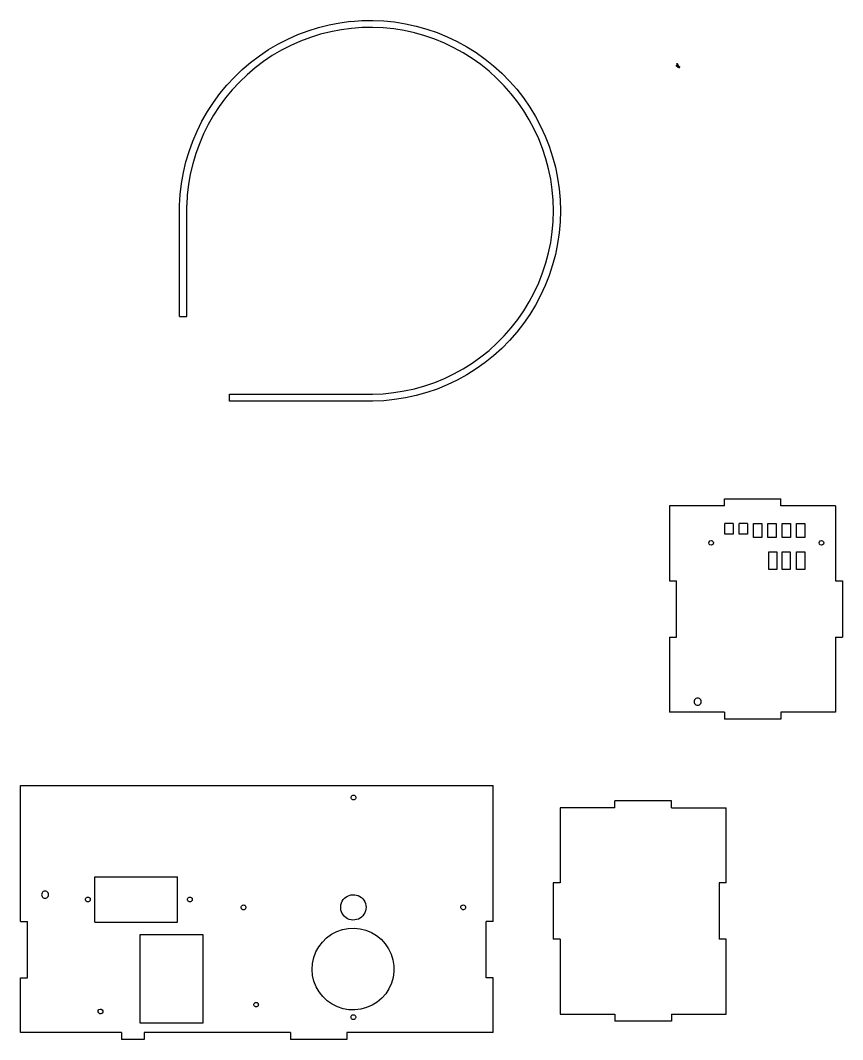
# Model space of a CAD drawing. Extents: x -496 to 930, y -567 to 239.
# Drawn here: x -496 to 125, y -567 to 203 of the extents above; entities that cross this region are included whole.
import ezdxf

# ---------------------------------------------------------------- set-up
doc = ezdxf.new("R2010")
doc.units = 0

msp = doc.modelspace()

# ---------------------------------------------------------------- linework, layer by layer
at = {"layer": 'Layer 1'}
for p, q in [((-262.859, 199.805), (-254.70543, 201.35064)), ((-254.705, 201.351), (-246.47593, 202.42433)), ((-246.476, 202.424), (-238.19876, 203.02145)), ((-238.199, 203.022), (-229.90108, 203.141589)), ((-229.901, 203.141), (-221.60998, 202.782333)), ((-221.61, 202.782), (-213.35341, 201.946264)), ((-213.353, 201.947), (-205.15828, 200.63697)), ((-205.159, 200.637), (-197.05336, 198.85704)), ((-286.597, 192.393), (-278.831, 195.31858)), ((-278.831, 195.319), (-270.90935, 197.7923)), ((-269.467, 192.655), (-277.0951, 190.27335)), ((-270.91, 197.792), (-262.85902, 199.80481)), ((-261.714, 194.594), (-269.46664, 192.65577)), ((-253.863, 196.082), (-261.71443, 194.59364)), ((-245.939, 197.116), (-253.86314, 196.08245)), ((-237.968, 197.691), (-245.93852, 197.11569)), ((-229.978, 197.806), (-237.96843, 197.690842)), ((-221.994, 197.461), (-229.97779, 197.806377)), ((-214.043, 196.656), (-221.99363, 197.460766)), ((-206.152, 195.394), (-214.04306, 196.65548)), ((-198.347, 193.68), (-206.15228, 195.39401)), ((-190.654, 191.52), (-198.34757, 193.68084)), ((-197.053, 198.857), (-189.06337, 196.61301)), ((-189.063, 196.613), (-181.21592, 193.91244)), ((-181.216, 193.912), (-173.53754, 190.76384)), ((-308.707, 181.008), (-301.56024, 185.22624)), ((-301.56, 185.226), (-294.1821, 189.0255)), ((-294.182, 189.025), (-286.59745, 192.39313)), ((-284.573, 187.457), (-291.87648, 184.21368)), ((-277.095, 190.274), (-284.57323, 187.45683)), ((-183.097, 188.919), (-190.6533, 191.51949)), ((-175.703, 185.888), (-183.09693, 188.9195)), ((-168.496, 182.435), (-175.703, 185.88745)), ((-173.538, 190.764), (-166.05366, 187.1787)), ((-166.054, 187.179), (-158.78865, 183.16846)), ((-315.599, 176.385), (-308.70714, 181.00798)), ((-298.981, 180.555), (-305.86293, 176.49307)), ((-291.877, 184.213), (-298.98152, 180.5543)), ((-161.5, 178.573), (-168.49613, 182.43492)), ((-154.738, 174.315), (-161.50001, 178.57357)), ((-158.788, 183.168), (-151.76577, 178.74555)), ((-151.766, 178.746), (-145.01022, 173.92633)), ((-328.527, 165.987), (-322.21268, 171.37208)), ((-322.213, 171.372), (-315.59893, 176.38435)), ((-312.5, 172.041), (-318.86899, 167.21439)), ((-305.863, 176.493), (-312.49948, 172.04133)), ((-148.233, 169.674), (-154.73844, 174.31507)), ((-142.006, 164.665), (-148.23325, 169.67315)), ((-145.01, 173.926), (-138.54311, 168.72513)), ((0.846666, 170.18), (-0.846666, 168.486)), ((0, 170.744), (0, 167.922)), ((-334.521, 160.247), (-328.52739, 165.98691)), ((-324.949, 162.029), (-330.7205, 156.50179)), ((-318.869, 167.214), (-324.94933, 162.02847)), ((-136.077, 159.307), (-142.006, 164.665)), ((-138.543, 168.725), (-132.38649, 163.16019)), ((-132.387, 163.16), (-126.56131, 157.24975)), ((1.12889, 169.333), (0, 168.20411)), ((1.69333, 168.769), (0.56444, 167.64011)), ((2.25778, 168.204), (1.12889, 167.07511)), ((-345.467, 147.78), (-340.173, 154.172)), ((-340.173, 154.172), (-334.52007, 160.24768)), ((-330.721, 156.502), (-336.16447, 150.65146)), ((-130.467, 153.616), (-136.07681, 159.30724)), ((-126.561, 157.25), (-121.08549, 151.01394)), ((-350.384, 141.095), (-345.46747, 147.78062)), ((-336.164, 150.651), (-341.26138, 144.49657)), ((-125.195, 147.611), (-130.46761, 153.61598)), ((-120.277, 141.312), (-125.195, 147.611)), ((-121.086, 151.014), (-115.97886, 144.47284)), ((-354.907, 134.137), (-350.38383, 141.09477)), ((-341.261, 144.497), (-345.99533, 138.05912)), ((-115.73, 134.74), (-120.277, 141.312)), ((-115.978, 144.473), (-111.25619, 137.64847)), ((-359.022, 126.93), (-354.90718, 134.1368)), ((-350.351, 131.359), (-354.31334, 124.41925)), ((-345.996, 138.059), (-350.35156, 131.35906)), ((-111.569, 127.918), (-115.72968, 134.74068)), ((-111.257, 137.648), (-106.93621, 130.56277)), ((-362.714, 119.498), (-359.02121, 126.92989)), ((-354.314, 124.419), (-357.86994, 117.2625)), ((-107.809, 120.867), (-111.5697, 127.91805)), ((-106.936, 130.563), (-103.03058, 123.24061)), ((-365.973, 111.866), (-362.71452, 119.4983)), ((-357.87, 117.263), (-361.00774, 109.91352)), ((-104.46, 113.611), (-107.80823, 120.867)), ((-103.03, 123.241), (-99.55292, 115.70577)), ((-99.5533, 115.706), (-96.51611, 107.98297)), ((-368.786, 104.059), (-365.97264, 111.86635)), ((-361.007, 109.913), (-363.71611, 102.39496)), ((-101.536, 106.174), (-104.46, 113.611)), ((-96.5161, 107.982), (-93.9289, 100.09682)), ((-371.145, 96.1021), (-368.7861, 104.05856)), ((-363.717, 102.395), (-365.98849, 94.73337)), ((-99.0444, 98.5807), (-101.53573, 106.17369)), ((-373.042, 88.0229), (-371.14541, 96.10205)), ((-365.988, 94.7335), (-367.81429, 86.95373)), ((-96.9947, 90.8568), (-99.04444, 98.58071)), ((-93.9289, 100.097), (-91.80028, 92.07586)), ((-374.47, 79.8479), (-373.04204, 88.0229)), ((-367.814, 86.9537), (-369.18907, 79.08164)), ((-95.3933, 83.0276), (-96.99465, 90.85677)), ((-91.8003, 92.0762), (-90.13733, 83.94575)), ((-375.424, 71.6042), (-374.469356, 79.84789)), ((-369.189, 79.0817), (-370.108253, 71.14349)), ((-94.2457, 75.1192), (-95.39334, 83.02762)), ((-90.1374, 83.9457), (-88.9456, 75.73295)), ((-375.902, 63.3189), (-375.423859, 71.60424)), ((-370.109, 71.1435), (-370.569417, 63.31892)), ((-93.5553, 67.1552), (-94.245635, 75.11922)), ((-88.9456, 75.7329), (-88.228821, 67.46382)), ((-375.9, -20.8009), (-375.902822, 63.3189)), ((-370.566, -20.799), (-370.569104, 63.3189)), ((-93.3233, 59.24), (-93.555391, 67.15512)), ((-88.2288, 67.4639), (-87.987698, 59.24139)), ((-93.5556, 51.1819), (-93.323283, 59.24004)), ((-87.9877, 59.2414), (-88.228915, 50.87455)), ((-94.2457, 43.2205), (-93.555591, 51.18191)), ((-88.2289, 50.8745), (-88.945566, 42.60673)), ((-95.3933, 35.3121), (-94.24566, 43.22052)), ((-88.9456, 42.6067), (-90.1374, 34.39394)), ((-96.9947, 27.4829), (-95.39335, 35.31207)), ((-90.1374, 34.394), (-91.80037, 26.26355)), ((-99.0444, 19.759), (-96.99466, 27.48291)), ((-91.8003, 26.2635), (-93.92892, 18.24236)), ((-101.536, 12.166), (-99.04467, 19.75899)), ((-93.9289, 18.2424), (-96.5161, 10.35722)), ((-104.46, 4.72916), (-101.53536, 12.16601)), ((-96.5161, 10.3572), (-99.55329, 2.63417)), ((-107.809, -2.52684), (-104.46077, 4.72916)), ((-99.5533, 2.63418), (-103.03038, -4.90105)), ((-111.569, -9.57789), (-107.8083, -2.52684)), ((-103.03, -4.90105), (-106.93542, -12.22344)), ((-115.73, -16.4006), (-111.56932, -9.57792)), ((-106.936, -12.2234), (-111.25679, -19.30863)), ((-375.9, -20.8009), (-370.56606, -20.798924)), ((-125.195, -29.271), (-120.27711, -22.97223)), ((-120.277, -22.9722), (-115.73016, -16.40056)), ((-111.257, -19.3087), (-115.97881, -26.13323)), ((-130.467, -35.276), (-125.19439, -29.27102)), ((-115.978, -26.1332), (-121.08514, -32.67436)), ((-136.077, -40.9672), (-130.46719, -35.27596)), ((-121.086, -32.6744), (-126.56151, -38.91046)), ((-142.006, -46.3258), (-136.07762, -40.9672)), ((-132.387, -44.8207), (-138.54351, -50.38551)), ((-126.561, -38.9104), (-132.38669, -44.82065)), ((-154.738, -55.975), (-148.23256, -51.33393)), ((-148.233, -51.334), (-142.00575, -46.32585)), ((-138.543, -50.3855), (-145.01, -55.5864)), ((-168.496, -64.0955), (-161.49987, -60.23358)), ((-161.5, -60.2336), (-154.73799, -55.97503)), ((-151.766, -60.406), (-158.78823, -64.82845)), ((-145.01, -55.5864), (-151.76578, -60.40606)), ((-183.097, -70.5795), (-175.70307, -67.548)), ((-175.703, -67.548), (-168.496, -64.09555)), ((-166.054, -68.839), (-173.53834, -72.4243)), ((-158.788, -64.8285), (-166.05335, -68.83904)), ((-214.043, -78.3163), (-206.15194, -77.05482)), ((-206.152, -77.0548), (-198.34672, -75.3408)), ((-198.347, -75.3408), (-190.65343, -73.17996)), ((-190.654, -73.18), (-183.0977, -70.57951)), ((-181.216, -75.5725), (-189.06308, -78.27306)), ((-173.538, -72.4243), (-181.21646, -75.57246)), ((-338.25, -79.4701), (-230.055, -79.469818)), ((-338.25, -84.8034), (-338.25, -79.4701)), ((-230.055, -79.4697), (-221.99437, -79.120998)), ((-221.61, -84.4427), (-229.93944, -84.80303)), ((-221.994, -79.121), (-214.04337, -78.316233)), ((-213.353, -83.607), (-221.60959, -84.442736)), ((-205.159, -82.297), (-213.35372, -83.60702)), ((-197.053, -80.517), (-205.15864, -82.29697)), ((-189.063, -78.273), (-197.05263, -80.51699)), ((-229.939, -84.8031), (-338.249, -84.803382)), ((35.8781, -158.605), (78.5447, -158.605)), ((35.8781, -163.939), (35.8781, -158.605)), ((78.5447, -163.939), (78.5447, -158.605)), ((35.8781, -163.939), (-5.5231, -163.939)), ((-5.5231, -163.939), (-5.5231, -220.605)), ((119.946, -163.939), (78.5447, -163.939)), ((119.946, -163.939), (119.946, -220.605)), ((79.6582, -187.781), (79.662603, -177.221)), ((79.6626, -177.221), (85.84926, -177.223822)), ((85.8492, -177.223), (85.844797, -187.783)), ((90.5021, -187.784), (90.5021, -177.224)), ((90.5021, -177.224), (96.6888, -177.224)), ((96.6888, -177.224), (96.6888, -187.784)), ((36.3603, -185.213), (36.361993, -177.245)), ((42.5487, -177.246), (36.362, -177.246)), ((42.5487, -177.246), (42.547007, -185.214)), ((47.1993, -185.213), (47.1993, -177.245)), ((53.386, -177.245), (47.1993, -177.245)), ((53.386, -177.245), (53.386, -185.213)), ((58.0367, -187.805), (58.0367, -177.245)), ((58.0367, -177.245), (64.2233, -177.245)), ((64.2233, -177.245), (64.2233, -187.805)), ((68.8718, -187.805), (68.874058, -177.245)), ((68.874, -177.245), (75.0606, -177.245)), ((75.0606, -177.246), (75.058342, -187.806)), ((24.2956, -192.791), (24.052659, -191.884334)), ((24.0527, -191.885), (24.295641, -190.978334)), ((24.2956, -190.978), (24.959325, -190.31427)), ((24.9593, -190.314), (25.865966, -190.071063)), ((25.866, -190.071), (26.772666, -190.313937)), ((26.7727, -190.314), (27.436425, -190.97773)), ((27.6793, -191.885), (27.43636, -192.791666)), ((27.4364, -190.978), (27.67934, -191.884666)), ((42.547, -185.214), (36.3603, -185.214)), ((53.386, -185.213), (47.1993, -185.213)), ((64.2233, -187.805), (58.0367, -187.805)), ((75.0584, -187.806), (68.8718, -187.806)), ((85.8448, -187.783), (79.65814, -187.780178)), ((96.6888, -187.784), (90.5021, -187.784)), ((107.466, -191.896), (107.70894, -190.989334)), ((107.709, -192.803), (107.46606, -191.896334)), ((107.709, -190.989), (108.372727, -190.32527)), ((108.373, -190.326), (109.279666, -190.083063)), ((109.279, -190.083), (110.185664, -190.325937)), ((110.186, -190.326), (110.849727, -190.98973)), ((110.85, -190.989), (111.09294, -191.895666)), ((111.093, -191.896), (110.85006, -192.802666)), ((24.9593, -193.455), (24.295575, -192.79127)), ((25.866, -193.698), (24.959334, -193.455063)), ((26.7727, -193.455), (25.866034, -193.697937)), ((27.4364, -192.791), (26.772675, -193.45473)), ((69.3995, -211.972), (69.402322, -198.724)), ((69.4023, -198.724), (75.589, -198.724)), ((75.589, -198.725), (75.586178, -211.973)), ((79.5126, -198.725), (85.6993, -198.725)), ((79.5126, -211.973), (79.5126, -198.725)), ((85.6993, -198.725), (85.6993, -211.973)), ((90.5021, -198.658), (96.6888, -198.658)), ((90.5021, -211.906), (90.5021, -198.658)), ((96.6888, -198.658), (96.6888, -211.906)), ((108.373, -193.466), (107.709273, -192.80227)), ((109.279, -193.709), (108.372334, -193.466063)), ((110.186, -193.466), (109.279336, -193.708937)), ((110.85, -192.803), (110.186273, -193.46673)), ((75.5862, -211.973), (69.3995, -211.973)), ((85.6993, -211.973), (79.5126, -211.973)), ((96.6888, -211.906), (90.5021, -211.906)), ((-5.5231, -220.605), (-0.18977, -220.604972)), ((-0.189772, -263.271), (-0.189772, -220.605)), ((119.946, -220.605), (125.279, -220.605)), ((125.279, -220.605), (125.279, -263.271)), ((-5.5231, -263.271), (-0.18977, -263.270972)), ((-5.5231, -263.271), (-5.5231, -319.938)), ((119.946, -263.271), (119.946, -319.938)), ((119.946, -263.271), (125.279, -263.271)), ((13.128, -311.248), (13.037136, -311.938202)), ((13.0372, -311.938), (13.128064, -312.628174)), ((13.3944, -310.604), (13.127999, -311.247156)), ((13.128, -312.628), (13.394401, -313.271156)), ((13.3944, -313.271), (13.818183, -313.82328)), ((13.8182, -310.052), (13.394417, -310.60428)), ((13.8182, -313.823), (14.370484, -314.246785)), ((14.3705, -309.628), (13.818216, -310.051785)), ((15.0136, -309.362), (14.370451, -309.628389)), ((14.3705, -314.247), (15.013649, -314.513389)), ((15.0136, -314.514), (15.703784, -314.604875)), ((15.7038, -309.271), (15.013616, -309.361875)), ((15.7038, -314.604), (16.393983, -314.513125)), ((16.394, -309.362), (15.703817, -309.271125)), ((16.394, -314.514), (17.037149, -314.247611)), ((17.0372, -309.628), (16.394051, -309.361611)), ((17.5894, -310.052), (17.037116, -309.628215)), ((17.0372, -314.247), (17.589484, -313.823215)), ((17.5894, -313.823), (18.013183, -313.27072)), ((18.0132, -310.604), (17.589417, -310.05172)), ((18.2796, -311.248), (18.013199, -310.604844)), ((18.0132, -313.271), (18.279601, -312.627844)), ((18.2796, -312.628), (18.370464, -311.937826)), ((18.3705, -311.938), (18.279636, -311.247798)), ((35.8781, -319.938), (-5.5231, -319.938)), ((35.8781, -319.938), (35.87812, -325.27135)), ((78.5447, -319.938), (78.54472, -325.27135)), ((119.946, -319.938), (78.5448, -319.938198)), ((78.5448, -325.271), (35.8782, -325.271282)), ((-496.282, -375.369), (-138.951, -375.369)), ((-496.282, -478.065), (-496.282, -375.369)), ((-138.951, -478.048), (-138.950994, -375.369)), ((-246.23, -384.922), (-246.291787, -384.452665)), ((-246.291, -384.452), (-246.229213, -383.982665)), ((-246.049, -385.359), (-246.230153, -384.921669)), ((-246.23, -383.983), (-246.048847, -383.545669)), ((-246.049, -383.546), (-245.760826, -383.170447)), ((-245.76, -383.17), (-245.384447, -382.881823)), ((-245.385, -382.882), (-244.94766, -382.700842)), ((-244.947, -382.701), (-244.477673, -382.639222)), ((-244.478, -382.639), (-244.008676, -382.700778)), ((-244.009, -382.701), (-243.571657, -382.882158)), ((-243.571, -382.882), (-243.195447, -383.170177)), ((-243.196, -383.17), (-242.907829, -383.545553)), ((-242.727, -384.922), (-242.908153, -385.359331)), ((-242.908, -383.546), (-242.726847, -383.983331)), ((-242.727, -383.983), (-242.665213, -384.452335)), ((-242.665, -384.452), (-242.726787, -384.921335)), ((-245.76, -385.735), (-246.048174, -385.359447)), ((-245.385, -386.023), (-245.760553, -385.734823)), ((-244.947, -386.204), (-245.38434, -386.022842)), ((-244.478, -386.266), (-244.947327, -386.204222)), ((-244.009, -386.204), (-244.478324, -386.265778)), ((-243.571, -386.023), (-244.008343, -386.204158)), ((-243.196, -385.735), (-243.571553, -386.023177)), ((-242.908, -385.359), (-243.196171, -385.734553)), ((-88.2077, -392.164), (-88.219469, -448.8303)), ((-46.8061, -392.181), (-88.2077, -392.163502)), ((-46.8061, -392.181), (-46.8061, -386.846)), ((-4.13944, -386.846), (-46.8061, -386.846)), ((-4.13944, -392.181), (-4.13944, -386.846)), ((-4.13944, -392.181), (37.29466, -392.189749)), ((37.2784, -448.856), (37.294628, -392.1897)), ((-440.101, -478.68), (-440.101, -444.476)), ((-440.101, -444.476), (-377.518, -444.476)), ((-377.518, -478.68), (-377.518, -444.476)), ((-93.531, -448.829), (-93.539862, -491.4956)), ((-88.2195, -448.83), (-93.531, -448.83)), ((31.9451, -448.855), (31.940669, -491.5216)), ((37.2784, -448.856), (31.9451, -448.856)), ((-480.282, -457.874), (-480.191153, -458.564174)), ((-480.191, -457.183), (-480.281847, -457.873202)), ((-479.925, -456.54), (-480.191418, -457.183127)), ((-480.191, -458.564), (-479.924582, -459.207156)), ((-479.925, -459.207), (-479.501215, -459.75928)), ((-479.501, -455.988), (-479.924785, -456.540308)), ((-478.949, -455.564), (-479.50128, -455.987756)), ((-479.501, -459.759), (-478.94872, -460.182785)), ((-478.949, -460.183), (-478.305844, -460.449389)), ((-478.305, -455.298), (-478.948156, -455.564418)), ((-477.615, -455.207), (-478.305174, -455.297847)), ((-478.305, -460.449), (-477.614826, -460.539875)), ((-476.925, -455.298), (-477.615174, -455.207153)), ((-477.615, -460.54), (-476.924826, -460.449125)), ((-476.282, -455.564), (-476.925156, -455.297582)), ((-476.925, -460.449), (-476.281844, -460.182611)), ((-475.73, -455.988), (-476.28228, -455.564244)), ((-476.282, -460.183), (-475.72972, -459.759215)), ((-475.73, -459.759), (-475.306215, -459.20672)), ((-475.306, -456.54), (-475.729785, -455.987692)), ((-475.306, -459.207), (-475.039582, -458.563844)), ((-475.039, -457.183), (-475.305418, -456.539873)), ((-474.949, -457.874), (-475.039847, -457.183798)), ((-475.039, -458.564), (-474.948153, -457.873826)), ((-447.034, -461.471), (-446.972222, -461.001693)), ((-446.972, -461.941), (-447.033778, -461.471665)), ((-446.791, -462.378), (-446.972158, -461.940669)), ((-446.972, -461.002), (-446.790842, -460.564641)), ((-446.791, -460.565), (-446.502823, -460.189447)), ((-446.503, -460.189), (-446.127447, -459.900851)), ((-446.128, -459.901), (-445.690669, -459.719842)), ((-445.69, -459.72), (-445.220665, -459.658193)), ((-445.221, -459.658), (-444.751665, -459.719807)), ((-444.752, -459.72), (-444.314669, -459.901158)), ((-444.314, -459.901), (-443.938447, -460.189149)), ((-443.939, -460.189), (-443.650823, -460.564553)), ((-443.469, -461.941), (-443.650158, -462.378331)), ((-443.65, -460.565), (-443.468842, -461.002359)), ((-443.408, -461.471), (-443.469778, -461.940335)), ((-443.469, -461.002), (-443.407222, -461.471307)), ((-369.868, -461.941), (-369.929778, -461.471665)), ((-369.929, -461.471), (-369.867222, -461.001693)), ((-369.868, -461.002), (-369.686842, -460.564641)), ((-369.686, -462.378), (-369.867158, -461.940669)), ((-369.686, -460.565), (-369.397823, -460.189447)), ((-369.398, -460.189), (-369.022447, -459.900851)), ((-369.023, -459.901), (-368.585669, -459.719842)), ((-368.585, -459.72), (-368.115665, -459.658193)), ((-368.116, -459.658), (-367.646665, -459.719807)), ((-367.647, -459.72), (-367.209669, -459.901158)), ((-367.209, -459.901), (-366.833447, -460.189149)), ((-366.834, -460.189), (-366.545823, -460.564553)), ((-366.365, -461.941), (-366.546158, -462.378331)), ((-366.546, -460.565), (-366.364842, -461.002359)), ((-366.365, -461.002), (-366.303222, -461.471307)), ((-366.303, -461.471), (-366.364778, -461.940335)), ((-252.971, -462.808), (-252.20328, -461.63548)), ((-252.204, -461.635), (-251.273737, -460.58674)), ((-251.274, -460.587), (-250.20102, -459.685357)), ((-250.201, -459.686), (-249.00818, -458.950219)), ((-249.008, -458.95), (-247.72076, -458.395688)), ((-247.72, -458.395), (-246.36577, -458.034066)), ((-246.366, -458.034), (-244.97365, -457.874065)), ((-244.974, -457.875), (-243.5732, -457.919506)), ((-243.573, -457.919), (-242.19361, -458.166988)), ((-242.194, -458.167), (-240.86541, -458.613193)), ((-240.865, -458.613), (-239.61554, -459.247858)), ((-239.616, -459.248), (-238.47229, -460.058034)), ((-238.472, -460.058), (-237.45842, -461.025937)), ((-237.458, -461.026), (-236.596153, -462.13118)), ((-236.596, -462.131), (-235.904254, -463.34992)), ((-446.503, -462.754), (-446.791177, -462.378447)), ((-446.128, -463.042), (-446.503553, -462.753823)), ((-445.69, -463.223), (-446.127331, -463.041842)), ((-445.221, -463.285), (-445.690335, -463.223222)), ((-444.752, -463.223), (-445.221335, -463.284778)), ((-444.314, -463.042), (-444.751331, -463.223158)), ((-443.939, -462.754), (-444.314553, -463.042177)), ((-443.65, -462.378), (-443.938177, -462.753553)), ((-369.398, -462.754), (-369.686177, -462.378447)), ((-369.023, -463.042), (-369.398553, -462.753823)), ((-368.585, -463.223), (-369.022331, -463.041842)), ((-368.116, -463.285), (-368.585335, -463.223222)), ((-367.647, -463.223), (-368.116335, -463.284778)), ((-367.209, -463.042), (-367.646331, -463.223158)), ((-366.834, -462.754), (-367.209553, -463.042177)), ((-366.546, -462.378), (-366.834177, -462.753553)), ((-329.34, -467.949), (-329.405278, -467.480145)), ((-329.405, -467.48), (-329.346721, -467.010241)), ((-329.347, -467.01), (-329.169115, -466.571314)), ((-329.155, -468.385), (-329.339404, -467.949023)), ((-329.169, -466.571), (-328.883617, -466.193302)), ((-328.864, -468.758), (-329.154971, -468.384592)), ((-328.883, -466.194), (-328.50962, -465.903057)), ((-328.487, -469.043), (-328.864698, -468.757645)), ((-328.51, -465.903), (-328.074023, -465.718596)), ((-328.048, -469.221), (-328.486658, -469.043115)), ((-328.074, -465.718), (-327.605145, -465.652694)), ((-327.578, -469.28), (-328.047787, -469.221693)), ((-327.605, -465.653), (-327.135213, -465.711307)), ((-327.109, -469.214), (-327.577855, -469.279278)), ((-327.135, -465.711), (-326.696314, -465.888885)), ((-326.673, -469.03), (-327.108977, -469.214432)), ((-326.697, -465.889), (-326.319331, -466.174355)), ((-326.3, -468.739), (-326.67338, -469.029943)), ((-326.319, -466.175), (-326.028029, -466.548408)), ((-326.015, -468.361), (-326.300383, -468.738698)), ((-326.028, -466.548), (-325.843596, -466.983977)), ((-325.837, -467.923), (-326.014885, -468.361686)), ((-325.844, -466.984), (-325.778722, -467.452855)), ((-325.778, -467.453), (-325.836279, -467.922759)), ((-254.155, -466.811), (-253.957555, -465.42348)), ((-254.148, -468.213), (-254.154689, -466.81149)), ((-253.938, -469.598), (-254.148676, -468.21243)), ((-253.958, -465.424), (-253.560634, -464.08)), ((-253.528, -470.939), (-253.93817, -469.59884)), ((-253.56, -464.08), (-252.97118, -462.80817)), ((-235.905, -463.35), (-235.398098, -464.6566)), ((-235.398, -464.657), (-235.086746, -466.02352)), ((-235.073, -468.819), (-235.371201, -470.1884)), ((-235.087, -466.023), (-234.978028, -467.42028)), ((-234.978, -467.421), (-235.073634, -468.81924)), ((-163.345, -467.282), (-163.235797, -466.821414)), ((-163.331, -467.755), (-163.344744, -467.281827)), ((-163.196, -468.209), (-163.331729, -467.755497)), ((-163.236, -466.821), (-163.011303, -466.404356)), ((-162.947, -468.612), (-163.195482, -468.209072)), ((-163.011, -466.405), (-162.686126, -466.060689)), ((-162.603, -468.936), (-162.947294, -468.611134)), ((-162.686, -466.06), (-162.283083, -465.811532)), ((-162.186, -469.161), (-162.602647, -468.936295)), ((-162.283, -465.812), (-161.8295, -465.676251)), ((-161.726, -469.27), (-162.186606, -469.160808)), ((-161.83, -465.676), (-161.356827, -465.662171)), ((-161.252, -469.257), (-161.725176, -469.270829)), ((-161.357, -465.662), (-160.896394, -465.771192)), ((-160.799, -469.121), (-161.2525, -469.256749)), ((-160.896, -465.772), (-160.47935, -465.996705)), ((-160.396, -468.872), (-160.798914, -469.120468)), ((-160.479, -465.996), (-160.134706, -466.320866)), ((-160.071, -468.528), (-160.395877, -468.872311)), ((-160.135, -466.321), (-159.88652, -466.723928)), ((-159.846, -468.111), (-160.070694, -468.527644)), ((-159.887, -466.724), (-159.751268, -467.177503)), ((-159.737, -467.651), (-159.846203, -468.111586)), ((-159.751, -467.178), (-159.737284, -467.651173)), ((-252.927, -472.205), (-253.527927, -470.93887)), ((-252.148, -473.37), (-252.926876, -472.20485)), ((-251.208, -474.409), (-252.148223, -473.36966)), ((-250.126, -475.3), (-251.20753, -474.408658)), ((-248.926, -476.025), (-250.12579, -475.300621)), ((-247.634, -476.567), (-248.92647, -476.025021)), ((-246.276, -476.915), (-247.63361, -476.566964)), ((-244.882, -477.061), (-246.27582, -476.914386)), ((-243.482, -477.004), (-244.88232, -477.061856)), ((-242.105, -476.742), (-243.48196, -477.00314)), ((-240.781, -476.284), (-242.10527, -476.742837)), ((-239.537, -475.637), (-240.78035, -476.283768)), ((-238.402, -474.816), (-239.53793, -475.636927)), ((-237.397, -473.838), (-238.4013, -474.815532)), ((-236.546, -472.725), (-237.397263, -473.83837)), ((-235.866, -471.5), (-236.546084, -472.72546)), ((-235.371, -470.188), (-235.865411, -471.4994)), ((-496.282, -478.065), (-490.949, -478.065)), ((-490.949, -520.731), (-490.949, -478.065)), ((-440.101, -478.68), (-377.518, -478.68)), ((-257.152, -485.725), (-252.89116, -484.22857)), ((-252.891, -484.229), (-248.45769, -483.3689)), ((-248.458, -483.369), (-243.9467, -483.163571)), ((-243.946, -483.163), (-239.45286, -483.616615)), ((-239.453, -483.617), (-235.0738, -484.71998)), ((-235.074, -484.72), (-230.90206, -486.44884)), ((-144.284, -520.714), (-144.284, -478.048)), ((-138.951, -478.048), (-144.284, -478.048)), ((-405.867, -488.192), (-405.867, -554.649)), ((-358.069, -488.192), (-405.867, -488.192)), ((-358.069, -554.649), (-358.069, -488.192)), ((-268.021, -493.65), (-264.7982, -490.48655)), ((-264.798, -490.487), (-261.14893, -487.82646)), ((-261.149, -487.826), (-257.15145, -485.72517)), ((-230.902, -486.449), (-227.02624, -488.76686)), ((-227.026, -488.767), (-223.52902, -491.62447)), ((-223.529, -491.624), (-220.48534, -494.9602)), ((-88.2283, -491.497), (-93.5399, -491.497)), ((-88.2283, -491.497), (-88.240069, -548.1633)), ((37.274, -491.523), (31.9406, -491.523)), ((37.2622, -548.189), (37.273969, -491.5227)), ((-272.924, -501.207), (-270.74924, -497.24915)), ((-270.749, -497.249), (-268.02115, -493.64999)), ((-220.486, -494.96), (-217.96053, -498.70379)), ((-217.96, -498.704), (-216.00654, -502.77562)), ((-275.441, -509.856), (-274.498692, -505.43942)), ((-274.499, -505.439), (-272.92368, -501.20671)), ((-216.007, -502.776), (-214.66719, -507.08863)), ((-214.667, -507.088), (-213.969395, -511.54976)), ((-275.731, -514.363), (-275.441793, -509.85631)), ((-275.36, -518.863), (-275.730055, -514.36221)), ((-213.929, -516.066), (-214.546406, -520.53956)), ((-213.969, -511.55), (-213.928467, -516.06581)), ((-496.282, -520.731), (-490.949, -520.731)), ((-496.282, -562.116), (-496.282, -520.731)), ((-274.339, -523.262), (-275.36043, -518.86306)), ((-272.688, -527.466), (-274.33904, -523.26264)), ((-214.546, -520.539), (-215.80818, -524.875)), ((-138.951, -520.714), (-144.284, -520.714)), ((-138.951, -562.116), (-138.951006, -520.7148)), ((-270.443, -531.384), (-272.68845, -527.46586)), ((-267.651, -534.933), (-270.44301, -531.38355)), ((-217.688, -528.982), (-220.14587, -532.77052)), ((-215.808, -524.875), (-217.68806, -528.98102)), ((-318.913, -539.514), (-318.501407, -539.34351)), ((-318.501, -539.344), (-318.059266, -539.285834)), ((-318.06, -539.286), (-317.618294, -539.344166)), ((-317.618, -539.344), (-317.206379, -539.51449)), ((-264.371, -538.038), (-267.65007, -534.93288)), ((-260.675, -540.633), (-264.37123, -538.03839)), ((-226.575, -539.08), (-230.40853, -541.46706)), ((-223.129, -536.16), (-226.57412, -539.07978)), ((-220.146, -532.77), (-223.12928, -536.1603)), ((-437.513, -546.465), (-437.449444, -545.528503)), ((-437.099, -547.308), (-437.512229, -546.4652)), ((-437.449, -545.529), (-436.925732, -544.749757)), ((-436.926, -544.75), (-436.083172, -544.336771)), ((-436.083, -544.336), (-435.146531, -544.399556)), ((-435.146, -544.4), (-434.366729, -544.923268)), ((-434.017, -546.703), (-434.540296, -547.482271)), ((-434.367, -544.923), (-433.953799, -545.7658)), ((-433.954, -545.766), (-434.017528, -546.702497)), ((-319.708, -541.434), (-319.766166, -540.992294)), ((-319.766, -540.992), (-319.707834, -540.550266)), ((-319.538, -541.846), (-319.70849, -541.434379)), ((-319.708, -540.551), (-319.53751, -540.139379)), ((-319.538, -540.139), (-319.266785, -539.785545)), ((-319.266, -542.199), (-319.537215, -541.845545)), ((-318.913, -542.47), (-319.266483, -542.198785)), ((-319.266, -539.785), (-318.912517, -539.513785)), ((-318.501, -542.641), (-318.912593, -542.470481)), ((-318.06, -542.699), (-318.501734, -542.640862)), ((-317.618, -542.641), (-318.059706, -542.699138)), ((-317.206, -542.47), (-317.617621, -542.640519)), ((-316.853, -542.199), (-317.206455, -542.470215)), ((-317.206, -539.514), (-316.852545, -539.785215)), ((-316.582, -541.846), (-316.853215, -542.199455)), ((-316.853, -539.785), (-316.581785, -540.138455)), ((-316.582, -540.139), (-316.411481, -540.550621)), ((-316.411, -541.434), (-316.581519, -541.845621)), ((-316.353, -540.992), (-316.411138, -541.433706)), ((-316.411, -540.551), (-316.352862, -540.992734)), ((-256.641, -542.662), (-260.67562, -540.63325)), ((-252.354, -544.081), (-256.64101, -542.66131)), ((-247.906, -544.862), (-252.35404, -544.0816)), ((-243.391, -544.986), (-247.90526, -544.861597)), ((-238.907, -544.452), (-243.39127, -544.98619)), ((-234.548, -543.271), (-238.9067, -544.45241)), ((-230.408, -541.467), (-234.54824, -543.27043)), ((-436.32, -547.831), (-437.099243, -547.307704)), ((-435.384, -547.895), (-436.320497, -547.831472)), ((-434.541, -547.482), (-435.3838, -547.895201)), ((-405.867, -554.649), (-358.069, -554.649)), ((-246.354, -550.765), (-246.36131, -550.291685)), ((-246.361, -550.291), (-246.245549, -549.831909)), ((-246.224, -551.22), (-246.35356, -550.764719)), ((-246.246, -549.832), (-246.015667, -549.418432)), ((-245.981, -551.626), (-246.223982, -551.219741)), ((-246.015, -549.419), (-245.685475, -549.079148)), ((-245.642, -551.956), (-245.981852, -551.626478)), ((-245.686, -549.079), (-245.279747, -548.836035)), ((-245.228, -552.186), (-245.641557, -551.95565)), ((-245.28, -548.836), (-244.8247, -548.706432)), ((-244.769, -552.302), (-245.228079, -552.186543)), ((-244.824, -548.706), (-244.350683, -548.698662)), ((-244.296, -552.294), (-244.769317, -552.301338)), ((-244.351, -548.699), (-243.891918, -548.814457)), ((-243.84, -552.165), (-244.2953, -552.294568)), ((-243.892, -548.815), (-243.478443, -549.04535)), ((-243.434, -551.922), (-243.840256, -552.164965)), ((-243.478, -549.045), (-243.138151, -549.374522)), ((-243.105, -551.582), (-243.434522, -551.921852)), ((-243.139, -549.374), (-242.896015, -549.780259)), ((-242.874, -551.168), (-243.104335, -551.581568)), ((-242.896, -549.781), (-242.766443, -550.236281)), ((-242.759, -550.709), (-242.874451, -551.168091)), ((-242.766, -550.236), (-242.75869, -550.709315)), ((-88.2401, -548.163), (-46.8223, -548.180498)), ((-4.15593, -553.514), (-46.8226, -553.514)), ((-46.8223, -548.18), (-46.822577, -553.51335)), ((-4.15565, -548.18), (-4.155927, -553.51335)), ((-4.15565, -548.18), (37.26215, -548.188467)), ((-419.728, -562.116), (-496.282, -562.116)), ((-419.728, -562.116), (-419.728, -567.449)), ((-402.666, -562.116), (-402.666028, -567.44932)), ((-292.142, -562.116), (-402.666, -562.116)), ((-292.142, -562.116), (-292.142, -567.449)), ((-249.475, -562.116), (-249.475, -567.449)), ((-138.951, -562.116), (-249.475, -562.116)), ((-402.666, -567.449), (-419.728, -567.449)), ((-249.475, -567.449), (-292.142, -567.449))]:
    msp.add_line(p, q, dxfattribs=at)

doc.saveas('drawing.dxf')
